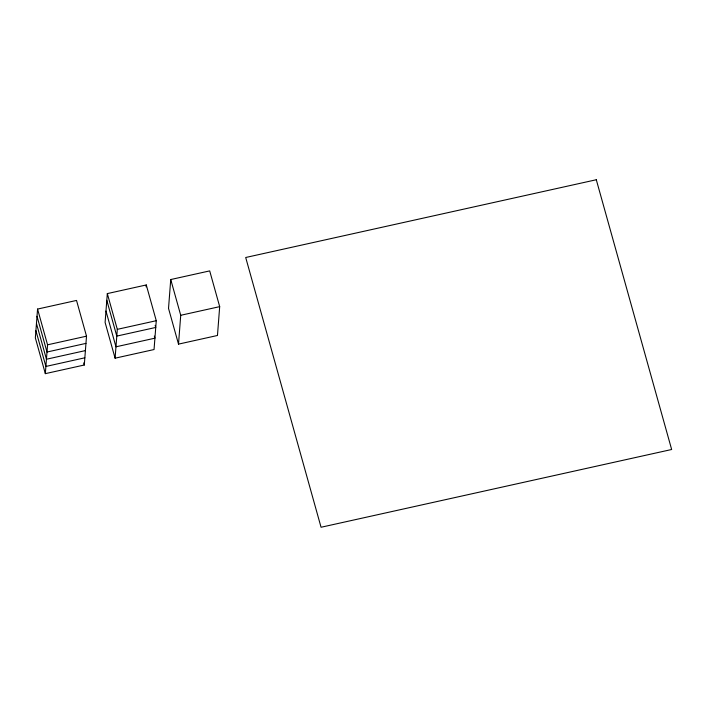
<?xml version="1.0" encoding="UTF-8"?>
<svg xmlns="http://www.w3.org/2000/svg" width="707" height="707" viewBox="0 0 707 707"><rect width="100%" height="100%" fill="white"/><g stroke="black" fill="none" stroke-linecap="round" stroke-linejoin="round"><path stroke-width="1.06" d="M37.568 309.065L35.35 337.902L45.336 373.65L84.292 365.015L86.51 336.178L76.524 300.431L37.568 309.065L47.555 344.813L45.336 373.65M107.323 293.599L105.104 322.436L115.091 358.184L154.046 349.541L156.265 320.704L146.278 284.956L107.323 293.599L117.309 329.347L115.091 358.184M146.128 286.883L146.278 284.956M170.74 279.539L168.522 308.376L178.509 344.123L217.464 335.48L219.683 306.644L209.696 270.896L170.74 279.539L180.727 315.287L178.509 344.123M47.555 344.813L86.51 336.178M117.309 329.347L156.265 320.704M180.727 315.287L219.683 306.644M85.954 343.39L46.998 352.024L37.011 316.276M85.397 350.592L46.45 359.236L36.464 323.488M84.849 357.804L45.893 366.447L35.907 330.699M155.16 325.353L155.743 327.456L116.796 336.09L106.801 300.342M154.338 336.072L154.921 338.176L115.966 346.81L105.979 311.062M83.7 362.912L84.292 365.015M596.293 179.746L245.7 257.498L321.058 527.254L671.65 449.502L596.293 179.746"/></g></svg>
